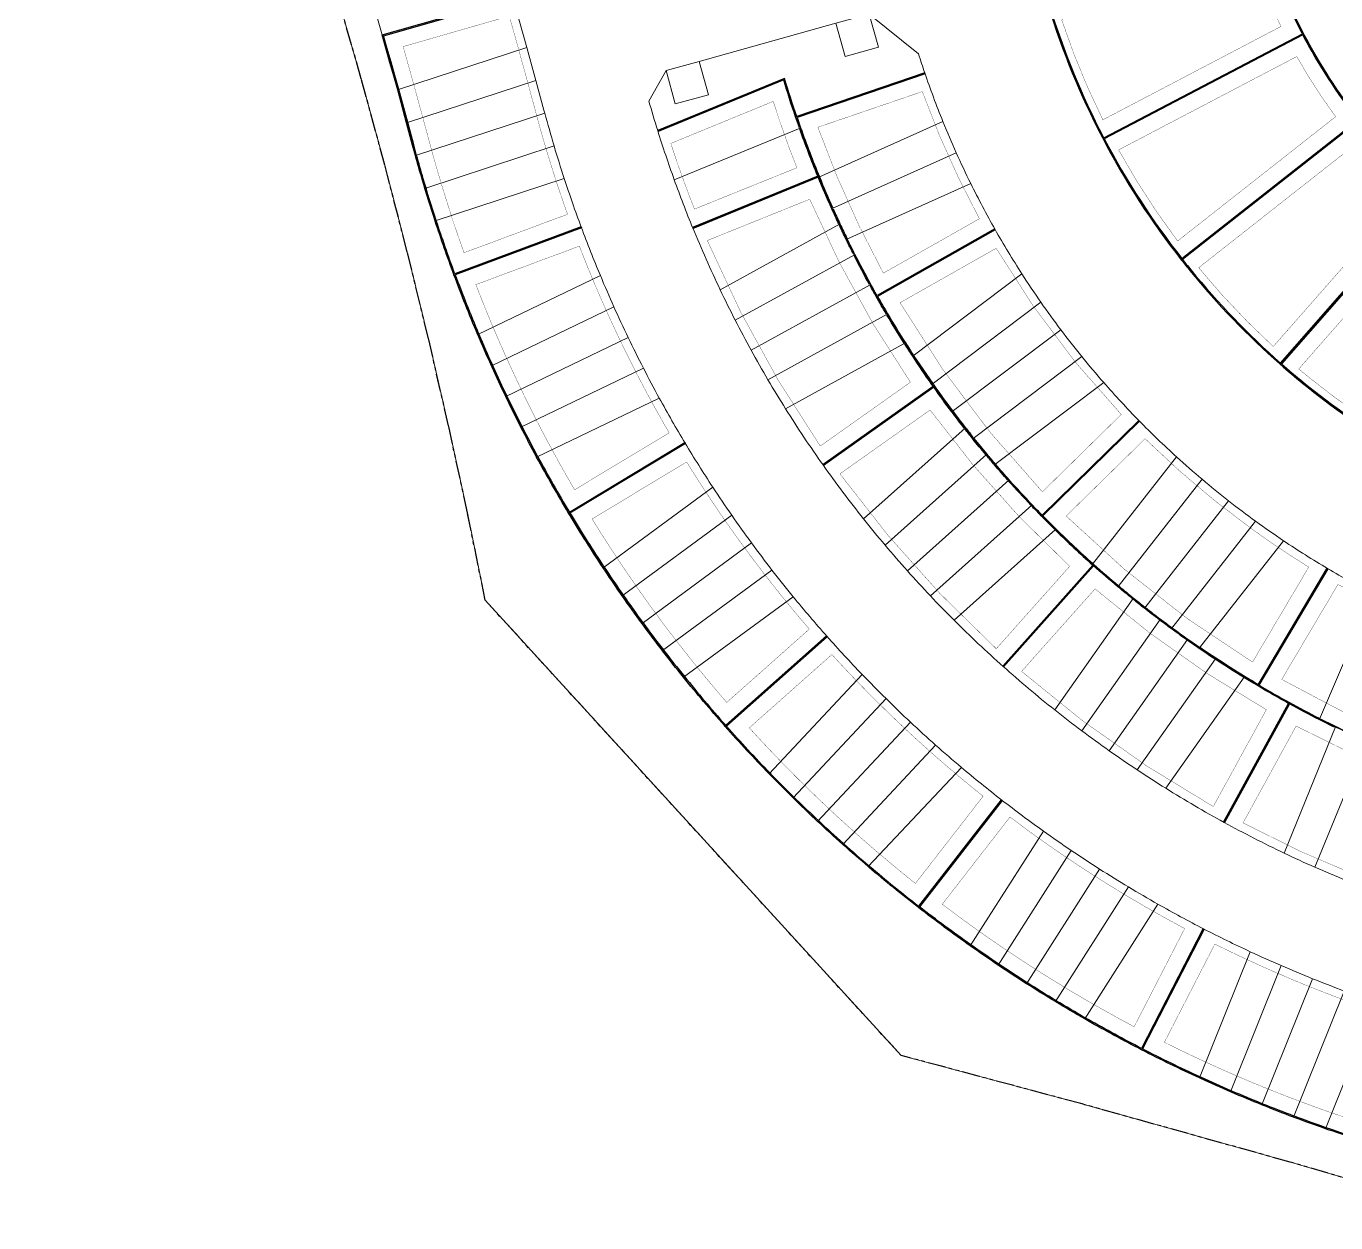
# Model space of a CAD drawing. Header units: centimetres. Extents: x -6122352 to 6876996, y -1694241 to 2592194.
# Drawn here: x -266637 to -35336, y -568785 to -357502 of the extents above; entities that cross this region are included whole.
import ezdxf

# ---------------------------------------------------------------- set-up
doc = ezdxf.new("R2010")
doc.units = ezdxf.units.CM
doc.header["$MEASUREMENT"] = 0
doc.linetypes.add('23585-XR-AR-DAMAC PLOT LIMITS$0$PHANTOM2', pattern=[1.25, 0.625, -0.125, 0.125, -0.125, 0.125, -0.125])
doc.linetypes.add('XR-AR-END-SETTING OUT PLAN$0$23261-XR-AR-SI-GF$0$HIDDEN', pattern=[0.375, 0.25, -0.125])
for name, color, linetype, lineweight, true_color in [('08-Compound Wall-2', 6, 'Continuous', 25, 0xff00ff), ('23585-XR-AR-DAMAC PLOT LIMITS$0$1-End units', 7, 'Continuous', 5, 0xf8991e), ('23585-XR-AR-DAMAC PLOT LIMITS$0$1-Open Space', 7, 'Continuous', 5, 0x90cf5a), ('23585-XR-AR-DAMAC PLOT LIMITS$0$1-Utility', 7, 'Continuous', 5, 0x8db1ff)]:
    doc.layers.add(name, color=color, linetype=linetype, lineweight=lineweight, true_color=true_color)
for name, color, linetype in [('23585-XR-AR-BOUNDARY WALLS AND SETBACKS$0$setback', 7, 'XR-AR-END-SETTING OUT PLAN$0$23261-XR-AR-SI-GF$0$HIDDEN'), ('23585-XR-AR-DAMAC PLOT LIMITS$0$PROJECT_LIMIT', 1, 'Continuous'), ('@MI-REF LAYER', 7, 'Continuous')]:
    doc.layers.add(name, color=color, linetype=linetype)
for name, color, linetype, lineweight in [('23585-XR-AR-DAMAC PLOT LIMITS$0$1-Mid units', 41, 'Continuous', 5), ('23585-XR-AR-DAMAC PLOT LIMITS$0$1-V55', 171, 'Continuous', 5), ('A-ANNO-TEXT', 3, 'Continuous', 25)]:
    doc.layers.add(name, color=color, linetype=linetype, lineweight=lineweight)
doc.layers.add('23585-XR-AR-DAMAC PLOT LIMITS$0$D-Phase New', color=7, linetype='Continuous', true_color=0x000080)

# ---------------------------------------------------------------- blocks, each defined once
blk = doc.blocks.new('23585-XR-AR-BOUNDARY WALLS AND SETBACKS')
at = {"layer": '08-Compound Wall-2'}
for points in [[(496594.5, 2768594.3, 0.045485), (496618.1, 2768585.64, 0.046514), (496643.44, 2768581.34, 0.004393), (496645.87, 2768581.18, 0.041598), (496668.86, 2768581.77, 0.009301), (496673.97, 2768582.43, 0.036683), (496693.77, 2768586.84, 0.014209)], [(496646.44, 2768621.23, -0.045995), (496628.61, 2768624.23), (496628.41, 2768624.28, -0.045479), (496611.63, 2768630.44, -0.005421)], [(496588.5, 2768570.22), (496578.91, 2768548.33, -0.009466), (496572.49, 2768551.28), (496564.14, 2768528.57)], [(496588.68, 2768570.14), (496579.1, 2768548.25), (496580.85, 2768547.49, 0.012872), (496589.49, 2768544.08)], [(496580.68, 2768547.35, -0.002696), (496578.83, 2768548.14, -0.009171), (496572.6, 2768551.01), (496564.33, 2768528.5)], [(496589.2, 2768543.97, -0.011982), (496580.87, 2768547.27)], [(496719.78, 2768544.69, 0.00409), (496722.63, 2768545.8, 0.003711), (496725.2, 2768546.84)], [(496589.49, 2768544.08, 0.007894), (496595.05, 2768542.14)], [(496708.14, 2768540.73, 0.008269), (496714.02, 2768542.62, 0.007933), (496719.59, 2768544.62)], [(496722.63, 2768545.58, -0.004106), (496719.77, 2768544.47, -0.007945), (496714.17, 2768542.47), (496721.88, 2768519.84)], [(496597.91, 2768541, -0.003959), (496595.09, 2768541.91, -0.008083), (496589.38, 2768543.9)], [(496595.24, 2768542.07, 0.003947), (496598.05, 2768541.17, 0.003817), (496600.78, 2768540.34)], [(496721.69, 2768519.78), (496713.99, 2768542.4, -0.008269), (496708.1, 2768540.51, -0.003748), (496705.41, 2768539.72)], [(496603.67, 2768539.3, -0.003964), (496600.82, 2768540.12, -0.003802), (496598.1, 2768540.94)], [(496611.8, 2768537.44, -0.003015), (496609.61, 2768537.96, -0.008029), (496603.81, 2768539.47, -0.003952), (496600.97, 2768540.28)], [(496707.94, 2768540.67, -0.003755), (496705.25, 2768539.88, -0.008037), (496699.46, 2768538.32, -0.004436), (496696.24, 2768537.54)], [(496705.22, 2768539.66, -0.007766), (496699.61, 2768538.15)], [(496609.48, 2768537.78, -0.007757), (496603.86, 2768539.25)], [(496615.33, 2768536.46, -0.004751), (496611.86, 2768537.22, -0.003006), (496609.67, 2768537.74)], [(496612, 2768537.39, 0.004746), (496615.46, 2768536.63, 0.008037), (496621.36, 2768535.49, 0.003423), (496623.88, 2768535.07)], [(496690.36, 2768536.27, 0.00445), (496693.62, 2768536.95, 0.003324), (496696.04, 2768537.49)], [(496699.42, 2768538.1, -0.004444), (496696.19, 2768537.32, -0.003313), (496693.77, 2768536.77)], [(496621.22, 2768535.31, -0.007766), (496615.52, 2768536.41)], [(496627.32, 2768510.22), (496630.31, 2768533.93), (496629.91, 2768533.99, -0.008038), (496623.96, 2768534.85, -0.003441), (496621.42, 2768535.28)], [(496678.53, 2768534.3, 0.00445), (496681.82, 2768534.77, 0.003315), (496684.26, 2768535.15)], [(496687.69, 2768535.55, -0.004461), (496684.4, 2768534.97, -0.003304), (496681.96, 2768534.59)], [(496684.46, 2768535.19, 0.004454), (496687.74, 2768535.76, 0.003312), (496690.17, 2768536.23)], [(496693.57, 2768536.73, -0.004456), (496690.31, 2768536.05, -0.0033), (496687.89, 2768535.59)], [(496630.02, 2768534.17), (496630.44, 2768534.12, 0.007212), (496635.79, 2768533.52)], [(496639.47, 2768533, -0.004831), (496635.87, 2768533.31, -0.007221), (496630.51, 2768533.91)], [(496635.98, 2768533.5, 0.00482), (496639.57, 2768533.2, 0.002951), (496641.77, 2768533.04)], [(496645.47, 2768532.64, -0.004836), (496641.86, 2768532.83, -0.002935), (496639.67, 2768532.99)], [(496641.97, 2768533.03, 0.004824), (496645.56, 2768532.83, 0.002953), (496647.77, 2768532.75)], [(496651.46, 2768532.47, -0.004819), (496647.86, 2768532.55, -0.002937), (496645.67, 2768532.63)], [(496660.09, 2768532.76, -0.003389), (496657.56, 2768532.69, -0.008028), (496651.56, 2768532.67, -0.004807), (496647.97, 2768532.74)], [(496657.67, 2768532.49, 0.003381), (496660.19, 2768532.56, 0.004384), (496663.47, 2768532.7)], [(496660.29, 2768532.76, 0.00438), (496663.56, 2768532.91, 0.011823), (496672.36, 2768533.58)], [(496663.67, 2768532.71, 0.011945), (496672.57, 2768533.4), (496672.63, 2768533.4)], [(496672.56, 2768533.6), (496672.71, 2768533.61, 0.007574), (496678.33, 2768534.27)], [(496681.77, 2768534.56, -0.004457), (496678.47, 2768534.09, -0.007591), (496672.83, 2768533.42)], [(496651.66, 2768532.46, 0.007757), (496657.47, 2768532.49)], [(496783.69, 2768502.11, -0.011253), (496773.78, 2768496.49, -0.005811), (496768.57, 2768493.76), (496768.46, 2768493.7, -0.005803), (496763.19, 2768491.1), (496763.08, 2768491.05, -0.005758), (496757.79, 2768488.59), (496757.64, 2768488.52, -0.005651), (496752.39, 2768486.24), (496752.13, 2768486.13, -0.011253), (496741.54, 2768481.94, -0.010668), (496731.33, 2768478.41), (496730.76, 2768478.23, -0.005929), (496725.07, 2768476.49), (496725.02, 2768476.47, -0.005926), (496719.24, 2768474.85, -0.005926), (496713.42, 2768473.37, -0.005929), (496707.58, 2768472.03, -0.011154), (496696.49, 2768469.88), (496696.39, 2768469.86, -0.011105), (496685.27, 2768468.21), (496685.12, 2768468.2, -0.005779), (496679.31, 2768467.54), (496679.16, 2768467.52, -0.005926), (496673.18, 2768466.99, -0.005342), (496667.78, 2768466.64), (496667.19, 2768466.61, -0.005929), (496661.19, 2768466.36, -0.011253), (496649.8, 2768466.28), (496649.56, 2768466.29, -0.011016), (496638.41, 2768466.72, -0.005929), (496632.48, 2768467.15), (496632.43, 2768467.16, -0.005926), (496626.49, 2768467.73), (496626.46, 2768467.73, -0.005926), (496620.58, 2768468.44), (496620.5, 2768468.45, -0.005187), (496615.3, 2768469.2), (496614.56, 2768469.31, -0.01075), (496603.84, 2768471.23), (496603.34, 2768471.33, -0.011253), (496592.23, 2768473.85), (496592.2, 2768473.86, -0.005929), (496586.44, 2768475.38, -0.005717), (496580.87, 2768476.99), (496580.66, 2768477.05, -0.005629), (496575.22, 2768478.76), (496574.94, 2768478.85, -0.005929), (496569.26, 2768480.79), (496569.18, 2768480.81, -0.011046), (496558.61, 2768484.83, -0.009957), (496549.39, 2768488.79), (496549.34, 2768488.81, -0.007704), (496542.4, 2768492.08, -0.004271), (496538.53, 2768494.02), (496536.82, 2768494.9), (496533.19, 2768496.78), (496527.85, 2768499.53), (496525.53, 2768500.71), (496523.35, 2768501.81), (496521.17, 2768502.91), (496518.85, 2768504.08), (496529.53, 2768525.57)], [(496567.54, 2768507.11), (496558.59, 2768485.06, -0.009857), (496549.48, 2768488.97), (496549.43, 2768488.99, -0.007705), (496542.48, 2768492.26, -0.004271), (496538.62, 2768494.2), (496536.91, 2768495.08), (496533.29, 2768496.96), (496527.94, 2768499.71), (496525.62, 2768500.88), (496523.44, 2768501.99), (496521.26, 2768503.08), (496519.11, 2768504.17), (496529.7, 2768525.48)], [(496771.2, 2768522.61), (496783.41, 2768502.18, -0.011055), (496773.69, 2768496.66, -0.005811), (496768.48, 2768493.94), (496768.37, 2768493.88, -0.005803), (496763.1, 2768491.28), (496762.99, 2768491.23, -0.005758), (496757.71, 2768488.78), (496757.55, 2768488.71, -0.005651), (496752.31, 2768486.42), (496752.05, 2768486.31, -0.011154), (496741.57, 2768482.16, -0.011154)], [(496567.54, 2768507.11, 0.000109), (496567.63, 2768507.07, 0.000109), (496567.73, 2768507.03, 0.000109)], [(496567.73, 2768507.03), (496558.77, 2768484.98, 0.010948), (496569.25, 2768481), (496569.32, 2768480.98, 0.00593), (496575, 2768479.04), (496575.29, 2768478.95, 0.005629), (496580.72, 2768477.24), (496580.92, 2768477.18, 0.005717), (496586.49, 2768475.57, 0.005928), (496592.25, 2768474.06), (496592.28, 2768474.05, 0.011155), (496603.29, 2768471.55), (496608.03, 2768494.87)], [(496608.23, 2768494.83), (496603.48, 2768471.51), (496603.88, 2768471.43, 0.01075), (496614.59, 2768469.51), (496615.33, 2768469.4, 0.005187), (496620.52, 2768468.65), (496620.61, 2768468.64, 0.005927), (496626.48, 2768467.93), (496626.51, 2768467.93, 0.005925), (496632.45, 2768467.35), (496632.5, 2768467.35, 0.005929), (496638.42, 2768466.92, 0.011016), (496649.56, 2768466.49), (496649.7, 2768466.48), (496650.08, 2768490.28)], [(496608.03, 2768494.87, 0.000109), (496608.13, 2768494.85, 0.000109), (496608.23, 2768494.83, 0.000109)], [(496650.28, 2768490.28), (496649.9, 2768466.48, 0.011154), (496661.19, 2768466.56, 0.005929), (496667.18, 2768466.81), (496667.77, 2768466.84, 0.005342), (496673.16, 2768467.19, 0.005926), (496679.14, 2768467.72), (496679.29, 2768467.74, 0.005779), (496685.1, 2768468.39), (496685.25, 2768468.41, 0.011006), (496696.26, 2768470.04, -0.011006)], [(496741.38, 2768482.09, -0.010569), (496731.26, 2768478.6), (496730.7, 2768478.42, -0.005928), (496725.01, 2768476.68), (496724.97, 2768476.67, -0.005926), (496719.19, 2768475.05, -0.005926), (496713.37, 2768473.56, -0.005929), (496707.54, 2768472.22, -0.011153), (496696.46, 2768470.07, -0.011153)]]:
    blk.add_lwpolyline(points, format="xyb", dxfattribs=at)
for points in [[(496594.68, 2768594.44, 0.045304), (496618.15, 2768585.83, 0.000332), (496618.33, 2768585.78), (496628.46, 2768624.06), (496628.36, 2768624.09, -0.045226), (496611.64, 2768630.22)], [(496618.52, 2768585.73, 0.045638), (496643.36, 2768581.55), (496646.32, 2768621.04, -0.045487), (496628.66, 2768624.01)], [(496668.94, 2768581.98, 0.00912), (496673.94, 2768582.63, 0.036502), (496693.61, 2768587.01), (496682.18, 2768624.92, -0.036429), (496668.17, 2768621.81, -0.009046), (496664.64, 2768621.35)], [(496643.55, 2768581.53, 0.004213), (496645.88, 2768581.38, 0.041417), (496668.74, 2768581.96), (496664.44, 2768621.33, -0.041339), (496648.15, 2768620.92, -0.00414), (496646.52, 2768621.02)]]:
    blk.add_lwpolyline(points, format="xyb", close=True, dxfattribs=at)
for points in [[(496707.94, 2768540.67), (496701, 2768563.54)], [(496708.14, 2768540.73), (496701.2, 2768563.6)], [(496617.17, 2768560.73), (496611.8, 2768537.44)], [(496617.36, 2768560.68), (496612, 2768537.39)], [(496659.27, 2768556.64), (496660.09, 2768532.76)], [(496659.47, 2768556.65), (496660.29, 2768532.76)], [(496589.2, 2768543.97), (496580.95, 2768521.54)], [(496589.38, 2768543.9), (496581.14, 2768521.47)], [(496624.08, 2768535.04), (496629.82, 2768534.2)], [(496630.51, 2768533.91), (496627.52, 2768510.2)], [(496672.63, 2768533.4), (496675.05, 2768509.63)], [(496672.83, 2768533.42), (496675.25, 2768509.65)], [(496733.13, 2768504.42), (496741.38, 2768482.09)], [(496733.31, 2768504.49), (496741.57, 2768482.16)], [(496692.26, 2768493.5), (496696.26, 2768470.04)], [(496692.46, 2768493.54), (496696.46, 2768470.07)]]:
    blk.add_lwpolyline(points, dxfattribs=at)
at = {"layer": '23585-XR-AR-BOUNDARY WALLS AND SETBACKS$0$setback', "ltscale": 40, "const_width": 0.05}
for points in [[(496615.86, 2768587.81), (496624.95, 2768622.14, -0.031185), (496613.08, 2768626.49), (496597.87, 2768594.4, 0.035027)], [(496640.56, 2768583.09), (496643.22, 2768618.51, -0.031187), (496630.75, 2768620.61), (496621.66, 2768586.28, 0.03503)], [(496690.45, 2768587.45), (496680.2, 2768621.45, -0.031166), (496667.82, 2768618.93), (496671.67, 2768583.62, 0.003823), (496673.75, 2768583.91, 0.0312)], [(496665.71, 2768582.97, -0.035029), (496646.55, 2768582.65), (496649.21, 2768618.06, 0.031191), (496661.86, 2768618.27)], [(496710.06, 2768544.37, 0.048785), (496742.91, 2768558.59, 0.008211), (496748.14, 2768561.6), (496737.86, 2768578.17, -0.056059), (496704.4, 2768563.03)], [(496614.01, 2768559.94, -0.037474), (496590.65, 2768567.67), (496582.83, 2768549.81, 0.038441), (496609.64, 2768540.94)], [(496619.86, 2768558.6), (496615.48, 2768539.59, 0.057019), (496657.09, 2768535.58), (496656.42, 2768555.07, -0.056053)], [(496717.85, 2768540.68), (496724.13, 2768522.22, 0.040862), (496755.27, 2768536.28, 0.008707), (496761.58, 2768539.93), (496751.3, 2768556.5, -0.00834), (496745.82, 2768553.34, -0.040494)], [(496585.6, 2768542.23), (496578.76, 2768523.97, -0.014717), (496567.39, 2768528.72), (496574.14, 2768547.08, 0.016382)], [(496584.39, 2768521.9), (496591.23, 2768540.16, 0.04869), (496627.07, 2768531.45), (496624.63, 2768512.1, -0.049579)], [(496677.98, 2768511.45, 0.04959), (496718.45, 2768520.29), (496712.17, 2768538.75, -0.048852), (496676.01, 2768530.86)], [(496630.59, 2768511.35), (496633.03, 2768530.7, 0.048852), (496670.04, 2768530.25), (496672.01, 2768510.85, -0.04959)], [(496556.96, 2768488.76, -0.006932), (496550.64, 2768491.51), (496550.59, 2768491.54, -0.007714), (496543.72, 2768494.78, -0.004266), (496539.9, 2768496.69), (496538.19, 2768497.57), (496534.57, 2768499.45), (496529.21, 2768502.2), (496526.88, 2768503.38), (496524.7, 2768504.48), (496522.86, 2768505.42), (496531.54, 2768522.88), (496537.07, 2768520.09), (496542.41, 2768517.35), (496547.22, 2768514.86), (496547.74, 2768514.59, 0.006555), (496553.14, 2768511.88, 0.00655), (496558.61, 2768509.31, 0.006728), (496564.3, 2768506.83)], [(496569.86, 2768504.57), (496562.52, 2768486.5, 0.008075), (496570.18, 2768483.64), (496570.25, 2768483.62, 0.005933), (496575.87, 2768481.7), (496576.16, 2768481.61, 0.005629), (496581.53, 2768479.92), (496581.73, 2768479.86, 0.005715), (496587.24, 2768478.27, 0.005907), (496592.91, 2768476.78), (496592.94, 2768476.77, 0.008276), (496601.01, 2768474.89), (496604.89, 2768494, -0.006758), (496598.82, 2768495.4, -0.006552), (496592.97, 2768496.92, -0.006547), (496587.17, 2768498.59, -0.006547), (496581.41, 2768500.41, -0.006554), (496575.69, 2768502.38, -0.006761)], [(496653.16, 2768488.75), (496652.85, 2768469.25, 0.008254), (496661.11, 2768469.36, 0.005925), (496667.03, 2768469.6), (496667.62, 2768469.63, 0.005342), (496672.95, 2768469.98, 0.005926), (496678.86, 2768470.51), (496679.01, 2768470.52, 0.005779), (496684.75, 2768471.17), (496684.9, 2768471.19, 0.008105), (496692.93, 2768472.33), (496689.65, 2768491.55, -0.006758), (496683.48, 2768490.67, -0.006551), (496677.47, 2768489.97, -0.006547), (496671.46, 2768489.43, -0.006547), (496665.43, 2768489.05, -0.006551), (496659.39, 2768488.82, -0.006758)]]:
    blk.add_lwpolyline(points, format="xyb", close=True, dxfattribs=at)
for points in [[(496686.66, 2768558.37, -0.037228), (496662.42, 2768555.28), (496663.08, 2768535.79, 0.05702), (496704.32, 2768542.63), (496698.66, 2768561.29, -0.018872), (496686.61, 2768558.36)], [(496736.55, 2768504.1, 0.006757), (496742.34, 2768506.42, 0.006551), (496747.89, 2768508.81, 0.006547), (496753.37, 2768511.35, 0.006547), (496758.78, 2768514.03, 0.006551), (496764.13, 2768516.85, 0.006757), (496769.56, 2768519.9), (496779.56, 2768503.16, -0.008254), (496772.36, 2768499.13, -0.005811), (496767.21, 2768496.43), (496767.1, 2768496.38, -0.005803), (496761.89, 2768493.81), (496761.78, 2768493.75, -0.005758), (496756.56, 2768491.33), (496756.4, 2768491.26, -0.005648), (496751.22, 2768489), (496750.96, 2768488.89, -0.00825), (496743.31, 2768485.81)], [(496737.68, 2768483.73, -0.007671), (496730.41, 2768481.27), (496729.85, 2768481.09, -0.005918), (496724.23, 2768479.37), (496724.19, 2768479.36, -0.005933), (496718.47, 2768477.75, -0.005926), (496712.71, 2768476.29, -0.005929), (496706.94, 2768474.96, -0.008253), (496698.84, 2768473.34), (496695.56, 2768492.56, 0.006758), (496701.68, 2768493.77, 0.006551), (496707.57, 2768495.11, 0.006547), (496713.43, 2768496.59, 0.006547), (496719.24, 2768498.23, 0.006551), (496725.02, 2768500.02, 0.006758), (496730.92, 2768502.02)], [(496610.77, 2768492.8, 0.006758), (496616.91, 2768491.72, 0.006551), (496622.89, 2768490.83, 0.006547), (496628.89, 2768490.1, 0.006547), (496634.9, 2768489.53, 0.006551), (496640.93, 2768489.11, 0.006758), (496647.16, 2768488.85), (496646.85, 2768469.35, -0.008256), (496638.59, 2768469.71, -0.005921), (496632.74, 2768470.14), (496632.69, 2768470.14, -0.005918), (496626.83, 2768470.71), (496626.8, 2768470.71, -0.005938), (496620.98, 2768471.41), (496620.9, 2768471.43, -0.005191), (496615.76, 2768472.16), (496615.02, 2768472.28, -0.00825), (496606.89, 2768473.69), (496610.77, 2768492.8)]]:
    blk.add_lwpolyline(points, format="xyb", dxfattribs=at)
for points in [[(496736.55, 2768504.1), (496743.31, 2768485.81)], [(496730.92, 2768502.02), (496737.68, 2768483.73)]]:
    blk.add_lwpolyline(points, dxfattribs=at)
blk = doc.blocks.new('A$C9d9485f6')
at = {"layer": 'A-ANNO-TEXT', "rotation": 312.4881850805905}
blk.add_blockref('23585-XR-AR-BOUNDARY WALLS AND SETBACKS', (-2377088.53, -1504219.25), dxfattribs=at)
blk = doc.blocks.new('23585-XR-AR-DAMAC PLOT LIMITS')
at = {"layer": '23585-XR-AR-DAMAC PLOT LIMITS$0$1-End units', "color": 251, "true_color": 0x636466}
for points in [[(496597, 2768566.78), (496589.46, 2768543.98), (496589.32, 2768544.03, -0.012252), (496580.81, 2768547.4, -0.002828), (496578.87, 2768548.24), (496588.5, 2768570.22, 0.014079)], [(496719.74, 2768544.57, -0.00809), (496714.05, 2768542.53, -0.008403), (496708.07, 2768540.61), (496701.1, 2768563.57, 0.014123), (496709.82, 2768566.49)], [(496617.26, 2768560.71), (496611.88, 2768537.32, -0.003149), (496609.59, 2768537.86, -0.008029), (496603.78, 2768539.37, -0.004084), (496600.85, 2768540.21), (496608.39, 2768563.01, 0.014079)], [(496708.07, 2768540.61, -0.003889), (496705.28, 2768539.78, -0.008037), (496699.48, 2768538.22, -0.004567), (496696.16, 2768537.42), (496692.23, 2768561.15, 0.014123), (496701.1, 2768563.57)], [(496626.28, 2768558.9), (496623.98, 2768534.95, -0.003576), (496621.34, 2768535.39, -0.008037), (496615.44, 2768536.53, -0.00488), (496611.88, 2768537.32), (496617.26, 2768560.71, 0.014123)], [(496660.19, 2768532.66, -0.003523), (496657.56, 2768532.59, -0.008028), (496651.56, 2768532.57, -0.004941), (496647.86, 2768532.65), (496650.17, 2768556.59, 0.014123), (496659.37, 2768556.65)], [(496672.49, 2768533.49, -0.011978), (496663.56, 2768532.81, -0.004514), (496660.19, 2768532.66), (496659.37, 2768556.65, 0.014123), (496668.55, 2768557.22)], [(496578.87, 2768548.24, 0.002828), (496580.81, 2768547.4), (496572.52, 2768524.85, -0.010872), (496564.14, 2768528.57), (496572.46, 2768551.19, 0.009453)], [(496589.32, 2768544.03), (496581.04, 2768521.51, -0.010851), (496572.52, 2768524.85), (496580.81, 2768547.4, 0.012252)], [(496732.95, 2768523.97, -0.014124), (496721.79, 2768519.81), (496714.05, 2768542.53, 0.00809), (496719.74, 2768544.57, 0.004201), (496722.67, 2768545.7)], [(496589.46, 2768543.98, 0.008029), (496595.12, 2768542.01, 0.004075), (496598.02, 2768541.07), (496592.33, 2768517.71, -0.014124), (496581.04, 2768521.51), (496589.32, 2768544.03)], [(496721.79, 2768519.81, -0.014124), (496710.41, 2768516.29), (496705.28, 2768539.78, 0.003889), (496708.07, 2768540.61, 0.008403), (496714.05, 2768542.53)], [(496623.98, 2768534.95, 0.008038), (496629.92, 2768534.09), (496630.42, 2768534.02), (496627.42, 2768510.21, -0.014124), (496615.65, 2768512.03), (496621.34, 2768535.39, 0.003576)], [(496635.88, 2768533.41, 0.004945), (496639.56, 2768533.1), (496639.27, 2768509.05, -0.014124), (496627.42, 2768510.21), (496630.42, 2768534.02, 0.007355)], [(496675.15, 2768509.64, -0.014124), (496663.27, 2768508.76), (496663.56, 2768532.81, 0.011978), (496672.49, 2768533.49), (496672.72, 2768533.51)], [(496686.96, 2768511.17, -0.014124), (496675.15, 2768509.64), (496672.72, 2768533.51, 0.007724), (496678.45, 2768534.19, 0.004567), (496681.83, 2768534.67)], [(496783.69, 2768502.11, -0.011253), (496773.78, 2768496.49), (496763.41, 2768518.16, 0.01001), (496771.38, 2768522.71)], [(496567.63, 2768507.07), (496558.61, 2768484.83, -0.009957), (496549.39, 2768488.79), (496549.34, 2768488.81), (496559.23, 2768510.68, 0.009981)], [(496576.2, 2768503.79), (496569.26, 2768480.79), (496569.18, 2768480.81, -0.011046), (496558.72, 2768484.79), (496558.61, 2768484.83), (496567.63, 2768507.07, 0.010014)], [(496752.13, 2768486.13, -0.011253), (496741.54, 2768481.94), (496733.22, 2768504.45, 0.01001), (496741.76, 2768507.8)], [(496741.54, 2768481.94, -0.010461), (496731.53, 2768478.48), (496731.33, 2768478.41), (496730.76, 2768478.23), (496724.55, 2768501.45, 0.01001), (496733.22, 2768504.45)], [(496608.13, 2768494.85), (496603.34, 2768471.33, -0.011253), (496592.23, 2768473.85), (496599.18, 2768496.86, 0.01001)], [(496617.15, 2768493.2), (496614.56, 2768469.31, -0.01075), (496603.84, 2768471.23), (496603.34, 2768471.33), (496608.13, 2768494.85, 0.01001)], [(496696.39, 2768469.86, -0.011105), (496685.27, 2768468.21), (496685.12, 2768468.2), (496683.29, 2768492.16, 0.01001), (496692.36, 2768493.52)], [(496707.58, 2768472.03, -0.011154), (496696.49, 2768469.88), (496696.39, 2768469.86), (496692.36, 2768493.52, 0.01001), (496701.37, 2768495.24)], [(496650.18, 2768490.28), (496649.8, 2768466.28), (496649.59, 2768466.29), (496649.56, 2768466.29, -0.011016), (496638.41, 2768466.72), (496641.01, 2768490.61, 0.01001)], [(496661.19, 2768466.36, -0.011253), (496649.8, 2768466.28), (496650.18, 2768490.28, 0.01001), (496659.36, 2768490.32)]]:
    blk.add_lwpolyline(points, format="xyb", close=True, dxfattribs=at)
blk.add_lwpolyline([(496537.75, 2768521.42), (496527.85, 2768499.53), (496525.53, 2768500.71), (496523.35, 2768501.81), (496521.17, 2768502.91), (496518.85, 2768504.08), (496529.53, 2768525.57)], close=True, dxfattribs=at)
at = {"layer": '23585-XR-AR-DAMAC PLOT LIMITS$0$1-Mid units', "color": 251, "true_color": 0x636466}
for points in [[(496725.32, 2768546.78, -0.003836), (496722.67, 2768545.7, -0.004201), (496719.74, 2768544.57), (496709.82, 2768566.49, 0.009226), (496715.43, 2768568.66)], [(496602.66, 2768564.79), (496595.12, 2768542.01, -0.008029), (496589.46, 2768543.98), (496597, 2768566.78, 0.009214)], [(496608.39, 2768563.01), (496600.85, 2768540.21, -0.003954), (496598.02, 2768541.07, -0.004075), (496595.12, 2768542.01), (496602.66, 2768564.79, 0.009213)], [(496696.16, 2768537.42, -0.003462), (496693.64, 2768536.85, -0.004576), (496690.29, 2768536.15), (496686.36, 2768559.84, 0.009225), (496692.23, 2768561.15)], [(496632.22, 2768557.99), (496629.92, 2768534.09, -0.008038), (496623.98, 2768534.95), (496626.28, 2768558.9, 0.009226)], [(496638.19, 2768557.3), (496635.88, 2768533.41, -0.007355), (496630.42, 2768534.02), (496629.92, 2768534.09), (496632.22, 2768557.99, 0.009213)], [(496684.39, 2768535.07, -0.003461), (496681.83, 2768534.67, -0.004567), (496678.45, 2768534.19), (496674.52, 2768557.88, 0.009213), (496680.46, 2768558.75)], [(496690.29, 2768536.15, -0.003453), (496687.76, 2768535.66, -0.004575), (496684.39, 2768535.07), (496680.46, 2768558.75, 0.009214), (496686.36, 2768559.84)], [(496644.17, 2768556.84), (496641.86, 2768532.93, -0.00309), (496639.56, 2768533.1, -0.004945), (496635.88, 2768533.41), (496638.19, 2768557.3, 0.009213)], [(496650.17, 2768556.59), (496647.86, 2768532.65, -0.003088), (496645.56, 2768532.73, -0.004953), (496641.86, 2768532.93), (496644.17, 2768556.84, 0.009226)], [(496678.45, 2768534.19, -0.007724), (496672.72, 2768533.51), (496672.49, 2768533.49), (496668.55, 2768557.22, 0.009226), (496674.52, 2768557.88)], [(496743.94, 2768528.79, -0.007115), (496738.48, 2768526.3), (496728.22, 2768548.01, 0.003827), (496730.83, 2768549.17, 0.004201), (496733.68, 2768550.49)], [(496738.48, 2768526.3, -0.007121), (496732.95, 2768523.97), (496722.67, 2768545.7, 0.003836), (496725.32, 2768546.78, 0.004201), (496728.22, 2768548.01)], [(496600.85, 2768540.21, 0.004084), (496603.78, 2768539.37), (496598.1, 2768516.04, -0.007121), (496592.33, 2768517.71), (496598.02, 2768541.07, 0.003954)], [(496710.41, 2768516.29, -0.007121), (496704.6, 2768514.76), (496699.48, 2768538.22, 0.008037), (496705.28, 2768539.78)], [(496609.59, 2768537.86), (496603.91, 2768514.54, -0.007115), (496598.1, 2768516.04), (496603.78, 2768539.37, 0.008029)], [(496611.88, 2768537.32, 0.00488), (496615.44, 2768536.53), (496609.76, 2768513.2, -0.007115), (496603.91, 2768514.54), (496609.59, 2768537.86, 0.003149)], [(496704.6, 2768514.76, -0.007115), (496698.76, 2768513.4), (496693.64, 2768536.85, 0.003462), (496696.16, 2768537.42, 0.004567), (496699.48, 2768538.22)], [(496621.34, 2768535.39), (496615.65, 2768512.03, -0.007121), (496609.76, 2768513.2), (496615.44, 2768536.53, 0.008037)], [(496692.88, 2768512.2, -0.007121), (496686.96, 2768511.17), (496681.83, 2768534.67, 0.003461), (496684.39, 2768535.07, 0.004575), (496687.76, 2768535.66)], [(496698.76, 2768513.4, -0.007115), (496692.88, 2768512.2), (496687.76, 2768535.66, 0.003453), (496690.29, 2768536.15, 0.004576), (496693.64, 2768536.85)], [(496641.86, 2768532.93, 0.004953), (496645.56, 2768532.73), (496645.27, 2768508.73, -0.007121), (496639.27, 2768509.05), (496639.56, 2768533.1, 0.00309)], [(496647.86, 2768532.65, 0.004941), (496651.56, 2768532.57), (496651.27, 2768508.57, -0.007115), (496645.27, 2768508.73), (496645.56, 2768532.73, 0.003088)], [(496657.27, 2768508.58, -0.007115), (496651.27, 2768508.57), (496651.56, 2768532.57, 0.008028), (496657.56, 2768532.59)], [(496663.27, 2768508.76, -0.007121), (496657.27, 2768508.58), (496657.56, 2768532.59, 0.003523), (496660.19, 2768532.66, 0.004514), (496663.56, 2768532.81)], [(496773.78, 2768496.49, -0.005811), (496768.57, 2768493.76), (496768.46, 2768493.7), (496758.1, 2768515.36, 0.006551), (496763.41, 2768518.16)], [(496553.8, 2768513.23), (496543.91, 2768491.35, -0.005929), (496538.53, 2768494.02), (496548.43, 2768515.92, 0.006554)], [(496768.46, 2768493.7, -0.005803), (496763.19, 2768491.1), (496763.08, 2768491.05), (496752.72, 2768512.7, 0.006547), (496758.1, 2768515.36)], [(496559.23, 2768510.68), (496549.34, 2768488.81, -0.005926), (496543.99, 2768491.31), (496543.91, 2768491.35), (496553.8, 2768513.23, 0.00655)], [(496763.08, 2768491.05, -0.005759), (496757.79, 2768488.59), (496757.64, 2768488.52), (496747.27, 2768510.18, 0.006547), (496752.72, 2768512.7)], [(496757.64, 2768488.52, -0.005275), (496752.74, 2768486.38), (496752.39, 2768486.24), (496752.13, 2768486.13), (496741.76, 2768507.8, 0.006551), (496747.27, 2768510.18)], [(496581.88, 2768501.83), (496574.94, 2768478.85, -0.005929), (496569.26, 2768480.79), (496576.2, 2768503.79, 0.006554)], [(496587.6, 2768500.03), (496580.66, 2768477.05, -0.005629), (496575.22, 2768478.76), (496574.94, 2768478.85), (496581.88, 2768501.83, 0.006547)], [(496730.76, 2768478.23, -0.005929), (496725.07, 2768476.49), (496725.02, 2768476.47), (496718.82, 2768499.67, 0.006551), (496724.55, 2768501.45)], [(496593.37, 2768498.37), (496586.44, 2768475.38, -0.005717), (496580.87, 2768476.99), (496580.66, 2768477.05), (496587.6, 2768500.03, 0.006547)], [(496599.18, 2768496.86), (496592.23, 2768473.85), (496592.2, 2768473.86, -0.005929), (496586.44, 2768475.38), (496593.37, 2768498.37, 0.006552)], [(496719.24, 2768474.85, -0.005926), (496713.42, 2768473.37), (496707.23, 2768496.57, 0.006547), (496713.04, 2768498.04)], [(496725.02, 2768476.47, -0.005926), (496719.24, 2768474.85), (496713.04, 2768498.04, 0.006547), (496718.82, 2768499.67)], [(496713.42, 2768473.37, -0.005929), (496707.58, 2768472.03), (496701.37, 2768495.24, 0.006551), (496707.23, 2768496.57)], [(496623.09, 2768492.32), (496620.5, 2768468.45, -0.005187), (496615.3, 2768469.2), (496614.56, 2768469.31), (496617.15, 2768493.2, 0.006551)], [(496629.05, 2768491.59), (496626.46, 2768467.73, -0.005926), (496620.58, 2768468.44), (496620.5, 2768468.45), (496623.09, 2768492.32, 0.006547)], [(496635.02, 2768491.02), (496632.43, 2768467.16, -0.005926), (496626.49, 2768467.73), (496626.46, 2768467.73), (496629.05, 2768491.59, 0.006547)], [(496641.01, 2768490.61), (496638.41, 2768466.72, -0.005929), (496632.48, 2768467.15), (496632.43, 2768467.16), (496635.02, 2768491.02, 0.006551)], [(496673.18, 2768466.99, -0.005079), (496668.05, 2768466.65), (496667.78, 2768466.64), (496667.19, 2768466.61), (496665.36, 2768490.54, 0.006547), (496671.34, 2768490.92)], [(496679.16, 2768467.52, -0.005926), (496673.18, 2768466.99), (496671.34, 2768490.92, 0.006547), (496677.32, 2768491.46)], [(496685.12, 2768468.2, -0.005779), (496679.31, 2768467.54), (496679.16, 2768467.52), (496677.32, 2768491.46, 0.006551), (496683.29, 2768492.16)], [(496667.19, 2768466.61, -0.005929), (496661.19, 2768466.36), (496659.36, 2768490.32, 0.006551), (496665.36, 2768490.54)]]:
    blk.add_lwpolyline(points, format="xyb", close=True, dxfattribs=at)
for points in [[(496543.1, 2768518.68), (496533.19, 2768496.78), (496527.85, 2768499.53), (496537.75, 2768521.42)], [(496548.43, 2768515.92), (496538.53, 2768494.02), (496536.82, 2768494.9), (496533.19, 2768496.78), (496543.1, 2768518.68), (496547.91, 2768516.19)]]:
    blk.add_lwpolyline(points, close=True, dxfattribs=at)
at = {"layer": '23585-XR-AR-DAMAC PLOT LIMITS$0$1-Open Space', "color": 251, "true_color": 0x636466}
for points in [[(496639.61, 2768621.98, -0.001585), (496638.99, 2768622.07, -0.001585), (496638.38, 2768622.17, -0.001585), (496637.76, 2768622.27, -0.011888), (496633.16, 2768623.14, -0.011888), (496628.61, 2768624.23), (496628.41, 2768624.28, -0.045479), (496611.63, 2768630.44, -0.005421)], [(496516.16, 2768505.42), (496518.85, 2768504.08), (496521.17, 2768502.91), (496523.35, 2768501.81), (496525.53, 2768500.71), (496527.85, 2768499.53), (496533.19, 2768496.78), (496536.82, 2768494.9), (496538.53, 2768494.02, 0.005929), (496543.91, 2768491.35), (496543.99, 2768491.31, 0.005926), (496549.34, 2768488.81), (496549.39, 2768488.79, 0.009957), (496558.61, 2768484.83), (496558.72, 2768484.79, 0.011046), (496569.18, 2768480.81), (496569.26, 2768480.79, 0.005929), (496574.94, 2768478.85), (496575.22, 2768478.76, 0.005629), (496580.66, 2768477.05), (496580.87, 2768476.99, 0.005717), (496586.44, 2768475.38, 0.005929), (496592.2, 2768473.86), (496592.23, 2768473.85, 0.011253), (496603.34, 2768471.33), (496603.84, 2768471.23, 0.01075), (496614.56, 2768469.31), (496615.3, 2768469.2, 0.005187), (496620.5, 2768468.45), (496620.58, 2768468.44, 0.005926), (496626.46, 2768467.73), (496626.49, 2768467.73, 0.005926), (496632.43, 2768467.16), (496632.48, 2768467.15, 0.005929), (496638.41, 2768466.72, 0.011016), (496649.56, 2768466.29), (496649.59, 2768466.29), (496649.8, 2768466.28, 0.011253), (496661.19, 2768466.36, 0.005929), (496667.19, 2768466.61), (496667.78, 2768466.64), (496668.05, 2768466.65, 0.005079), (496673.18, 2768466.99, 0.005926), (496679.16, 2768467.52), (496679.31, 2768467.54, 0.005779), (496685.12, 2768468.2), (496685.27, 2768468.21, 0.011105), (496696.39, 2768469.86), (496696.49, 2768469.88, 0.011154), (496707.58, 2768472.03, 0.005929), (496713.42, 2768473.37, 0.005926), (496719.24, 2768474.85, 0.005926), (496725.02, 2768476.47), (496725.07, 2768476.49, 0.005929), (496730.76, 2768478.23), (496731.33, 2768478.41), (496731.53, 2768478.48, 0.010461), (496741.54, 2768481.94, 0.011253), (496752.13, 2768486.13), (496752.39, 2768486.24), (496752.74, 2768486.38, 0.005275), (496757.64, 2768488.52), (496757.79, 2768488.59, 0.005759), (496763.08, 2768491.05), (496763.19, 2768491.1, 0.005803), (496768.46, 2768493.7), (496768.57, 2768493.76, 0.005811), (496773.78, 2768496.49, 0.011253), (496783.69, 2768502.11)]]:
    blk.add_lwpolyline(points, format="xyb", dxfattribs=at)
blk.add_lwpolyline([(496806.57, 2768507.77), (496773.95, 2768487.93), (496741.53, 2768467.75), (496713.61, 2768449.96), (496604.75, 2768450.08), (496591.26, 2768458.18), (496577.65, 2768466.11), (496563.92, 2768473.88), (496550.08, 2768481.47), (496536.12, 2768488.89), (496522.05, 2768496.13), (496507.87, 2768503.19), (496493.59, 2768510.07), (496479.21, 2768516.76), (496464.74, 2768523.27), (496450.17, 2768529.59), (496435.51, 2768535.71), (496420.77, 2768541.65), (496405.95, 2768547.39), (496391.05, 2768552.93), (496376.07, 2768558.28), (496361.03, 2768563.43)], dxfattribs=at)
blk.add_lwpolyline([(496588.5, 2768570.22), (496578.87, 2768548.24, -0.009453), (496572.46, 2768551.19), (496564.14, 2768528.57, -0.00641), (496559.27, 2768530.93), (496557.35, 2768536.79), (496562.79, 2768534.02), (496565.55, 2768539.46), (496560.11, 2768542.22), (496571.45, 2768564.56), (496576.89, 2768561.8), (496579.65, 2768567.24), (496574.21, 2768570), (496585.29, 2768571.66, 0.005398)], format="xyb", close=True, dxfattribs=at)
blk.add_lwpolyline([(496529.53, 2768525.57), (496518.85, 2768504.08), (496516.16, 2768505.42), (496526.84, 2768526.91)], close=True, dxfattribs=at)
at = {"layer": '23585-XR-AR-DAMAC PLOT LIMITS$0$1-Utility', "color": 251, "true_color": 0x636466}
for points in [[(496571.45, 2768564.56), (496574.21, 2768570), (496579.65, 2768567.24), (496576.89, 2768561.8)], [(496557.35, 2768536.79), (496560.11, 2768542.22), (496565.55, 2768539.46), (496562.79, 2768534.02)]]:
    blk.add_lwpolyline(points, close=True, dxfattribs=at)
at = {"layer": '23585-XR-AR-DAMAC PLOT LIMITS$0$1-V55', "color": 251, "true_color": 0x636466}
for points in [[(496628.61, 2768624.23), (496618.37, 2768585.56), (496618.1, 2768585.64, -0.045485), (496594.5, 2768594.3), (496611.63, 2768630.44, 0.045479), (496628.41, 2768624.28)], [(496693.77, 2768586.84, -0.036683), (496673.97, 2768582.43, -0.009301), (496668.86, 2768581.77), (496664.52, 2768621.54, 0.009299), (496668.14, 2768622, 0.036683), (496682.22, 2768625.14)], [(496646.44, 2768621.23), (496643.44, 2768581.34, -0.046), (496618.37, 2768585.56), (496628.61, 2768624.23, 0.011888), (496633.16, 2768623.14, 0.011888), (496637.76, 2768622.27, 0.001585), (496638.38, 2768622.17, 0.001585), (496638.99, 2768622.07, 0.001585), (496639.61, 2768621.98, 0.001585), (496640.23, 2768621.89, 0.015851)], [(496668.86, 2768581.77, -0.041598), (496645.87, 2768581.18, -0.004393), (496643.44, 2768581.34), (496646.44, 2768621.23, 0.004393), (496648.16, 2768621.12, 0.041593), (496664.52, 2768621.54)]]:
    blk.add_lwpolyline(points, format="xyb", close=True, dxfattribs=at)
at = {"layer": '23585-XR-AR-DAMAC PLOT LIMITS$0$D-Phase New', "color": 8, "const_width": 0.1}
blk.add_lwpolyline([(496361.03, 2768563.43), (496376.07, 2768558.28), (496391.05, 2768552.93), (496405.95, 2768547.39), (496420.77, 2768541.65), (496435.51, 2768535.71), (496450.17, 2768529.59), (496464.74, 2768523.27), (496479.21, 2768516.76), (496493.59, 2768510.07), (496507.87, 2768503.19), (496522.05, 2768496.13), (496536.12, 2768488.89), (496550.08, 2768481.47), (496563.92, 2768473.88), (496577.65, 2768466.11), (496591.26, 2768458.18), (496604.75, 2768450.08), (496713.6, 2768449.95), (496741.53, 2768467.74), (496773.94, 2768487.92), (496806.57, 2768507.76)], dxfattribs=at)
at = {"layer": '23585-XR-AR-DAMAC PLOT LIMITS$0$PROJECT_LIMIT', "linetype": '23585-XR-AR-DAMAC PLOT LIMITS$0$PHANTOM2', "ltscale": 5}
blk.add_lwpolyline([(496806.57, 2768507.76), (496773.94, 2768487.92), (496741.53, 2768467.74), (496713.6, 2768449.95), (496604.75, 2768450.08), (496591.26, 2768458.18), (496577.65, 2768466.11), (496563.92, 2768473.88), (496550.08, 2768481.47), (496536.12, 2768488.89), (496522.05, 2768496.13), (496507.87, 2768503.19), (496493.59, 2768510.07), (496479.21, 2768516.76), (496464.74, 2768523.27), (496450.17, 2768529.59), (496435.51, 2768535.71), (496420.77, 2768541.65), (496405.95, 2768547.39), (496391.05, 2768552.93), (496376.07, 2768558.28), (496361.03, 2768563.43)], dxfattribs=at)
blk = doc.blocks.new('A$Cf093b529')
at = {"layer": 'A-ANNO-TEXT'}
blk.add_blockref('23585-XR-AR-DAMAC PLOT LIMITS', (-495391.99, -2768603.44), dxfattribs=at)

msp = doc.modelspace()

# ---------------------------------------------------------------- block references
at = {"layer": '@MI-REF LAYER', "xscale": 1000, "yscale": 1000, "zscale": 1000}
msp.add_blockref('A$C9d9485f6', (-23958.95046, 48155.57226), dxfattribs=at)
at = {"layer": '@MI-REF LAYER', "xscale": 1000, "yscale": 1000, "zscale": 1000, "rotation": 312.4882903633292}
msp.add_blockref('A$Cf093b529', (-891608.73293, 539022.72011), dxfattribs=at)

doc.saveas('drawing.dxf')
